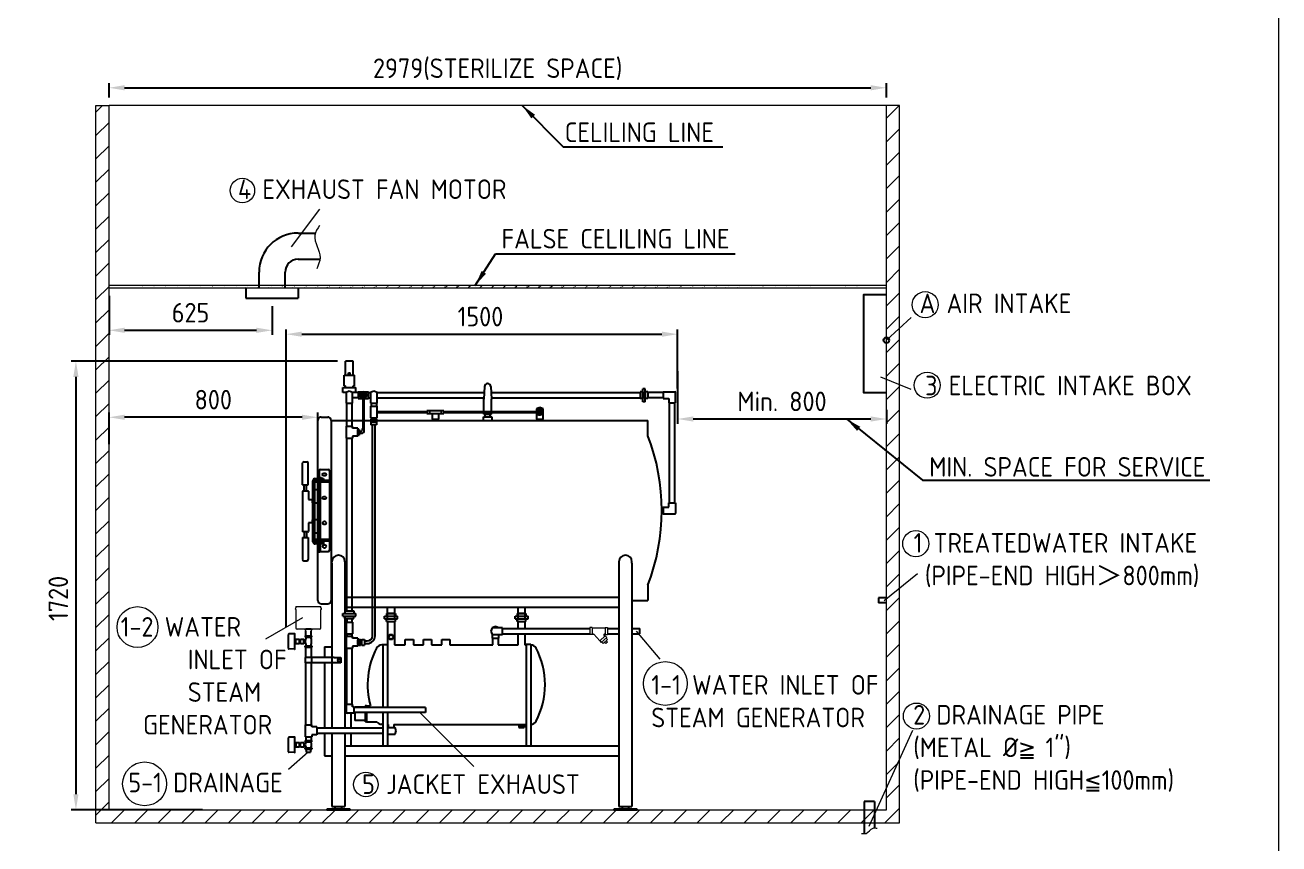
# Model space of a CAD drawing. Header units: millimetres. Extents: x -414134 to -402414, y -47635 to -39395.
# Drawn here: x -407220 to -402414, y -45565 to -42427 of the extents above; entities that cross this region are included whole.
import ezdxf

# ---------------------------------------------------------------- set-up
doc = ezdxf.new("R2010")
doc.units = ezdxf.units.MM
doc.linetypes.add('HIDDEN', pattern=[9.525, 6.35, -3.175])
doc.layers.get('0').update_dxf_attribs({"lineweight": 25})
for name, color, linetype, lineweight in [('D', 3, 'Continuous', 13), ('F', 7, 'Continuous', 15), ('H', 2, 'HIDDEN', 15), ('S', 4, 'Continuous', 15)]:
    doc.layers.add(name, color=color, linetype=linetype, lineweight=lineweight)
doc.styles.get("Standard").update_dxf_attribs({"font": 'KAIU.TTF'})
doc.styles.add('STU25', font='isocp2.shx')
doc.dimstyles.new('STU25', dxfattribs={"dimscale": 30, "dimtxt": 2.5, "dimasz": 2, "dimexe": 0.6, "dimexo": 1, "dimgap": 1, "dimtad": 1, "dimdsep": 46, "dimtxsty": 'STU25', "dimcen": 2, "dimazin": 2, "dimtfac": 1, "dimtmove": 0, "dimatfit": 3, "dimfxl": 0, "dimtolj": 1, "dimtzin": 0, "dimarcsym": 0})
doc.dimstyles.new('STU25$7', dxfattribs={"dimscale": 30, "dimtxt": 2.5, "dimasz": 2, "dimexe": 1.25, "dimexo": 0.625, "dimgap": 1, "dimtad": 0, "dimdec": 4, "dimdsep": 46, "dimtxsty": 'STU25', "dimcen": 2.5, "dimazin": 2, "dimtfac": 1, "dimtdec": 4, "dimtmove": 0, "dimatfit": 3, "dimfxl": 0, "dimtolj": 1, "dimtzin": 0, "dimarcsym": 0})

# ---------------------------------------------------------------- blocks, each defined once
blk = doc.blocks.new('*D1')
at = {"layer": 'D', "color": 0, "linetype": 'Continuous', "lineweight": -2}
for p, q in [((-406219.1, -44732.5), (-406219.1, -43593.6)), ((-406159.1, -43611.6), (-404778.8, -43611.6)), ((-404718.8, -43819.6), (-404718.8, -43593.6))]:
    blk.add_line(p, q, dxfattribs=at)
at = {"layer": 'D', "color": 0}
for points in [[(-406159.1, -43601.6), (-406159.1, -43621.6), (-406219.1, -43611.6)], [(-404778.8, -43621.6), (-404778.8, -43601.6), (-404718.8, -43611.6)]]:
    blk.add_solid(points, dxfattribs=at)
at = {"layer": 'Defpoints', "color": 0}
for p in [(-404718.8, -43611.6), (-404718.8, -43849.6), (-406219.1, -44762.5)]:
    blk.add_point(p, dxfattribs=at)
at = {"layer": 'D', "color": 0, "insert": (-405474.5, -43544.1), "char_height": 75, "attachment_point": 5, "style": 'STU25'}
blk.add_mtext('\\A1;1500', dxfattribs=at)
blk = doc.blocks.new('*D3')
at = {"layer": 'D', "color": 0, "linetype": 'Continuous', "lineweight": -2}
for p, q in [((-406022, -43715.1), (-407042.7, -43715.1)), ((-407024.7, -43775.1), (-407024.7, -45374.8)), ((-406540.1, -45434.8), (-407042.7, -45434.8))]:
    blk.add_line(p, q, dxfattribs=at)
at = {"layer": 'D', "color": 0}
for points in [[(-407014.7, -43775.1), (-407034.7, -43775.1), (-407024.7, -43715.1)], [(-407034.7, -45374.8), (-407014.7, -45374.8), (-407024.7, -45434.8)]]:
    blk.add_solid(points, dxfattribs=at)
at = {"layer": 'Defpoints', "color": 0}
for p in [(-405992, -43715.1), (-407024.7, -45434.8), (-406510.1, -45434.8)]:
    blk.add_point(p, dxfattribs=at)
at = {"layer": 'D', "color": 0, "insert": (-407092.2, -44624.2), "char_height": 75, "attachment_point": 5, "rotation": 90, "style": 'STU25'}
blk.add_mtext('\\A1;{\\Fisocp2.shx;1720}', dxfattribs=at)
blk = doc.blocks.new('*D4')
at = {"layer": 'D', "color": 0, "linetype": 'Continuous', "lineweight": -2}
for p, q in [((-406897.9, -43464.8), (-406897.9, -43614.7)), ((-406272.9, -43503.9), (-406272.9, -43614.7)), ((-406837.9, -43596.7), (-406332.9, -43596.7))]:
    blk.add_line(p, q, dxfattribs=at)
at = {"layer": 'D', "color": 0}
for points in [[(-406837.9, -43586.7), (-406837.9, -43606.7), (-406897.9, -43596.7)], [(-406332.9, -43606.7), (-406332.9, -43586.7), (-406272.9, -43596.7)]]:
    blk.add_solid(points, dxfattribs=at)
at = {"layer": 'Defpoints', "color": 0}
for p in [(-406897.9, -43434.8), (-406272.9, -43473.9), (-406272.9, -43596.7)]:
    blk.add_point(p, dxfattribs=at)
at = {"layer": 'D', "color": 0, "insert": (-406585.4, -43529.2), "char_height": 75, "attachment_point": 5, "style": 'STU25'}
blk.add_mtext('\\A1;625', dxfattribs=at)
blk = doc.blocks.new('*D9')
at = {"layer": 'D', "color": 0, "lineweight": -2}
for p, q in [((-404718.8, -43753.3), (-404718.8, -43954.6)), ((-403918.8, -43901.3), (-403918.8, -43954.6)), ((-404658.8, -43936.6), (-403978.8, -43936.6))]:
    blk.add_line(p, q, dxfattribs=at)
at = {"layer": 'D', "color": 0}
for points in [[(-404658.8, -43926.6), (-404658.8, -43946.6), (-404718.8, -43936.6)], [(-403978.8, -43946.6), (-403978.8, -43926.6), (-403918.8, -43936.6)]]:
    blk.add_solid(points, dxfattribs=at)
at = {"layer": 'Defpoints', "color": 0}
for p in [(-404718.8, -43723.3), (-403918.8, -43871.3), (-403918.8, -43936.6)]:
    blk.add_point(p, dxfattribs=at)
at = {"layer": 'D', "color": 0, "insert": (-404318.8, -43869.1), "char_height": 75, "attachment_point": 5, "style": 'STU25'}
blk.add_mtext('\\A1;{\\Fisocp2.shx;Min. 800}', dxfattribs=at)
blk = doc.blocks.new('*D11')
at = {"layer": 'D', "color": 0, "lineweight": -2}
for p, q in [((-406897.9, -44033.6), (-406897.9, -43912)), ((-406097.9, -44020.6), (-406097.9, -43912)), ((-406157.9, -43930), (-406837.9, -43930))]:
    blk.add_line(p, q, dxfattribs=at)
at = {"layer": 'D', "color": 0}
for points in [[(-406837.9, -43920), (-406837.9, -43940), (-406897.9, -43930)], [(-406157.9, -43940), (-406157.9, -43920), (-406097.9, -43930)]]:
    blk.add_solid(points, dxfattribs=at)
at = {"layer": 'Defpoints', "color": 0}
for p in [(-406897.9, -43930), (-406097.9, -44050.6), (-406897.9, -44063.6)]:
    blk.add_point(p, dxfattribs=at)
at = {"layer": 'D', "color": 0, "insert": (-406498.3, -43862.5), "char_height": 75, "attachment_point": 5, "style": 'STU25'}
blk.add_mtext('\\A1;800', dxfattribs=at)
blk = doc.blocks.new('*D18')
at = {"layer": 'D', "color": 0, "lineweight": -2}
for p, q in [((-406897.9, -42704.8), (-406897.9, -42649.3)), ((-406837.9, -42667.3), (-403978.8, -42667.3)), ((-403918.8, -42704.8), (-403918.8, -42649.3))]:
    blk.add_line(p, q, dxfattribs=at)
at = {"layer": 'D', "color": 0}
for points in [[(-406837.9, -42657.3), (-406837.9, -42677.3), (-406897.9, -42667.3)], [(-403978.8, -42677.3), (-403978.8, -42657.3), (-403918.8, -42667.3)]]:
    blk.add_solid(points, dxfattribs=at)
at = {"layer": 'Defpoints', "color": 0}
for p in [(-403918.8, -42667.3), (-406897.9, -42734.8), (-403918.8, -42734.8)]:
    blk.add_point(p, dxfattribs=at)
at = {"layer": 'D', "color": 0, "insert": (-405408.4, -42596.1), "char_height": 75, "attachment_point": 5, "style": 'STU25'}
blk.add_mtext('\\A1;{\\Fisocp2.shx;2979(STERILIZE SPACE)}', dxfattribs=at)

msp = doc.modelspace()

# ---------------------------------------------------------------- hatches: boundary and pattern name
at = {"layer": 'H', "linetype": 'HIDDEN', "ltscale": 5}
h = msp.add_hatch(dxfattribs=at)
h.set_pattern_fill('ANSI31', color=256, scale=20, style=0)
h.set_pattern_definition([(45, (-172603.603, -25378.81), (-44.90128, 44.90128), [])])
h.paths.add_polyline_path([(-406947.9, -45484.778), (-406947.9, -42734.778), (-406897.9, -42734.778), (-406897.9, -45434.778), (-403918.827, -45434.778), (-403918.827, -42734.778), (-403868.827, -42734.778), (-403868.827, -45484.778)])
at = {"layer": 'H'}
h = msp.add_hatch(dxfattribs=at)
h.set_pattern_fill('ANSI31', color=256, scale=10, style=0)
h.set_pattern_definition([(45, (-172884.42, -25918.487), (-22.4506403, 22.4506403), [])])
edge = h.paths.add_edge_path()
edge.add_line((-403918.827, -43434.778), (-406897.9, -43434.778))
edge.add_line((-403918.827, -43424.778), (-406897.9, -43424.778))

# ---------------------------------------------------------------- linework, layer by layer
at = {"linetype": 'Continuous'}
for p, q in [((-406172.9, -43224.029), (-406106.98, -43224.029)), ((-406172.9, -43324.029), (-406089.606, -43324.029)), ((-406322.9, -43434.778), (-406322.9, -43374.029)), ((-406222.9, -43434.778), (-406222.9, -43374.029)), ((-406372.9, -43434.778), (-406372.9, -43473.921)), ((-406172.9, -43434.778), (-406172.9, -43473.921)), ((-406372.9, -43473.921), (-406172.9, -43473.921)), ((-405996.9, -43809.054), (-405996.9, -43769.054)), ((-405996.9, -43769.054), (-405956.9, -43769.054)), ((-405979.9, -43769.054), (-405979.9, -43759.054)), ((-405979.9, -43759.054), (-405973.9, -43759.054)), ((-405973.9, -43769.054), (-405973.9, -43759.054)), ((-405956.9, -43809.054), (-405956.9, -43769.054)), ((-406001.9, -43825.564), (-406001.9, -43815.564)), ((-406001.9, -43815.564), (-405951.9, -43815.564)), ((-405996.9, -43809.054), (-405991.9, -43809.054)), ((-405991.9, -43815.564), (-405991.9, -43809.054)), ((-405961.9, -43809.054), (-405956.9, -43809.054)), ((-405961.9, -43815.564), (-405961.9, -43809.054)), ((-405951.9, -43825.564), (-405951.9, -43815.564)), ((-405458.755, -43812.172), (-405461.9, -43861.054)), ((-405435.045, -43812.172), (-405431.9, -43861.054)), ((-404852.622, -43870.564), (-404852.622, -43820.564)), ((-404842.622, -43820.564), (-404852.622, -43820.564)), ((-404842.622, -43870.564), (-404842.622, -43820.564)), ((-406001.9, -43835.564), (-406001.9, -43825.564)), ((-405989.4, -43835.564), (-406001.9, -43835.564)), ((-405976.9, -43830.564), (-405989.4, -43835.564)), ((-405989.4, -43835.564), (-405989.4, -43875.564)), ((-405964.4, -43835.564), (-405976.9, -43830.564)), ((-405964.4, -43875.564), (-405964.4, -43835.564)), ((-405943.482, -43835.564), (-405964.4, -43835.564)), ((-405951.9, -43835.564), (-405964.4, -43835.564)), ((-405943.482, -43855.564), (-405964.4, -43855.564)), ((-405951.9, -43835.564), (-405951.9, -43825.564)), ((-405943.482, -43833.064), (-405943.482, -43858.064)), ((-405943.482, -43833.064), (-405927.701, -43833.064)), ((-405943.482, -43858.064), (-405927.701, -43858.064)), ((-405919.264, -43833.064), (-405903.482, -43833.064)), ((-405919.264, -43858.064), (-405903.482, -43858.064)), ((-405903.482, -43858.064), (-405903.482, -43833.064)), ((-405883.107, -43830.564), (-405895.607, -43835.564)), ((-405895.607, -43835.564), (-405895.607, -43875.564)), ((-405870.607, -43835.564), (-405883.107, -43830.564)), ((-405870.607, -43875.564), (-405870.607, -43835.564)), ((-405461.9, -43908.064), (-405461.9, -43861.054)), ((-405431.9, -43908.064), (-405431.9, -43861.054)), ((-404862.622, -43833.064), (-404862.622, -43858.064)), ((-404852.622, -43833.064), (-404862.622, -43833.064)), ((-404852.622, -43858.064), (-404862.622, -43858.064)), ((-404852.622, -43833.064), (-404852.622, -43858.064)), ((-404842.622, -43870.564), (-404852.622, -43870.564)), ((-404842.622, -43833.064), (-404842.622, -43858.064)), ((-404832.622, -43833.064), (-404842.622, -43833.064)), ((-404832.622, -43858.064), (-404842.622, -43858.064)), ((-404832.622, -43833.064), (-404832.622, -43858.064)), ((-404774.523, -43835.564), (-404832.622, -43835.564)), ((-404774.523, -43855.564), (-404832.622, -43855.564)), ((-404774.523, -43833.064), (-404774.523, -43858.064)), ((-404774.523, -43833.064), (-404728.827, -43833.064)), ((-404774.523, -43858.064), (-404751.827, -43858.064)), ((-404751.827, -43858.064), (-404751.827, -43875.178)), ((-404726.827, -43875.178), (-404726.827, -43835.064)), ((-405989.4, -43875.564), (-405964.4, -43875.564)), ((-405895.607, -43875.564), (-405870.607, -43875.564)), ((-405895.607, -43887.564), (-405895.607, -43932.564)), ((-405895.607, -43887.564), (-405870.607, -43887.564)), ((-405893.107, -43875.564), (-405893.107, -43887.564)), ((-405873.107, -43875.564), (-405873.107, -43887.564)), ((-405870.607, -43932.564), (-405870.607, -43887.564)), ((-405659.4, -43915.064), (-405659.4, -43937.441)), ((-405634.4, -43937.441), (-405634.4, -43915.064)), ((-405461.9, -43918.054), (-405461.9, -43912.064)), ((-405461.9, -43918.054), (-405431.9, -43918.054)), ((-405456.9, -43928.054), (-405456.9, -43918.054)), ((-405436.9, -43928.054), (-405436.9, -43918.054)), ((-405431.9, -43918.054), (-405431.9, -43912.064)), ((-405246.9, -43892.441), (-405259.4, -43897.441)), ((-405259.4, -43897.441), (-405259.4, -43908.064)), ((-405259.4, -43912.064), (-405259.4, -43937.441)), ((-405234.4, -43897.441), (-405246.9, -43892.441)), ((-405234.4, -43937.441), (-405234.4, -43897.441)), ((-404751.827, -43875.178), (-404726.827, -43875.178)), ((-404749.327, -44257.44), (-404749.327, -43875.178)), ((-404729.327, -44257.44), (-404729.327, -43875.178)), ((-404729.327, -43875.178), (-404726.827, -43875.178)), ((-406084.9, -43929.054), (-406059.9, -43929.054)), ((-405989.4, -43964.67), (-405964.4, -43964.67)), ((-405989.4, -43964.67), (-405989.4, -44009.67)), ((-405964.4, -43972.17), (-405964.4, -43964.67)), ((-405895.607, -43932.564), (-405870.607, -43932.564)), ((-405894.171, -43937.564), (-405894.171, -43942.564)), ((-405894.171, -43937.564), (-405872.199, -43937.564)), ((-405872.199, -43942.564), (-405894.171, -43942.564)), ((-405894.171, -43947.564), (-405894.171, -43958.442)), ((-405894.171, -43947.564), (-405872.199, -43947.564)), ((-405872.199, -43958.442), (-405894.171, -43958.442)), ((-405891.492, -43932.564), (-405891.492, -43937.564)), ((-405891.492, -43937.564), (-405874.273, -43937.564)), ((-405891.492, -43942.564), (-405891.492, -43947.564)), ((-405891.492, -43947.564), (-405874.273, -43947.564)), ((-405874.273, -43932.564), (-405874.273, -43937.564)), ((-405874.273, -43942.564), (-405874.273, -43947.564)), ((-405872.199, -43937.564), (-405872.199, -43942.564)), ((-405872.199, -43947.564), (-405872.199, -43958.442)), ((-405659.4, -43937.441), (-405634.4, -43937.441)), ((-405259.4, -43937.441), (-405234.4, -43937.441)), ((-405989.4, -44009.67), (-405964.4, -44009.67)), ((-405944.4, -43972.17), (-405964.4, -43972.17)), ((-405964.4, -44002.17), (-405964.4, -44009.67)), ((-405944.4, -44002.17), (-405964.4, -44002.17)), ((-405944.4, -43972.17), (-405944.4, -44002.17)), ((-405944.4, -43998.458), (-405944.4, -43976.486)), ((-405944.4, -43976.486), (-405939.4, -43976.486)), ((-405944.4, -43995.779), (-405944.4, -43978.56)), ((-405944.4, -43998.458), (-405939.4, -43998.458)), ((-405939.4, -43976.486), (-405939.4, -43998.458)), ((-406155.863, -44188.87), (-406155.863, -44105.143)), ((-406150.863, -44100.143), (-406139.863, -44100.143)), ((-406134.863, -44188.87), (-406134.863, -44105.143)), ((-406155.863, -44188.87), (-406134.863, -44188.87)), ((-406150.113, -44211.304), (-406150.113, -44188.87)), ((-406140.613, -44211.304), (-406140.613, -44188.87)), ((-406116.4, -44172.554), (-406116.384, -44172.554)), ((-406116.4, -44407.054), (-406116.4, -44173.054)), ((-406110.4, -44173.054), (-406110.4, -44407.054)), ((-406110.4, -44173.554), (-406110.4, -44173.554)), ((-406108.4, -44165.054), (-406076.4, -44165.054)), ((-406076.4, -44171.054), (-406108.4, -44171.054)), ((-406097.367, -44161.018), (-406097.909, -44161.561)), ((-406097.909, -44164.512), (-406097.909, -44161.561)), ((-406097.909, -44164.512), (-406097.367, -44165.054)), ((-406097.367, -44161.018), (-406083.433, -44161.018)), ((-406097.367, -44165.054), (-406083.433, -44165.054)), ((-406093.826, -44397.054), (-406093.826, -44177.054)), ((-406086.973, -44397.054), (-406086.973, -44177.054)), ((-406083.433, -44161.018), (-406082.891, -44161.561)), ((-406082.891, -44164.512), (-406083.433, -44165.054)), ((-406082.891, -44164.512), (-406082.891, -44161.561)), ((-406076.4, -44165.054), (-406076.4, -44171.054)), ((-406155.363, -44211.304), (-406156.863, -44212.804)), ((-406156.863, -44212.804), (-406156.863, -44367.304)), ((-406155.363, -44211.304), (-406135.363, -44211.304)), ((-406135.363, -44211.304), (-406133.863, -44212.804)), ((-406133.863, -44212.804), (-406133.863, -44245.054)), ((-406133.863, -44245.054), (-406120.363, -44245.054)), ((-406118.863, -44246.554), (-406120.363, -44245.054)), ((-406118.863, -44246.554), (-406118.863, -44257.554)), ((-406097.9, -44207.554), (-406110.4, -44207.554)), ((-406118.863, -44257.554), (-406116.4, -44257.554)), ((-406110.4, -44257.554), (-406097.9, -44257.554)), ((-404774.523, -44274.554), (-404774.523, -44299.554)), ((-404774.523, -44274.554), (-404751.827, -44274.554)), ((-404774.523, -44299.554), (-404728.827, -44299.554)), ((-404751.827, -44257.44), (-404726.827, -44257.44)), ((-404751.827, -44274.554), (-404751.827, -44257.44)), ((-404729.327, -44257.44), (-404726.827, -44257.44)), ((-404726.827, -44257.44), (-404726.827, -44297.554)), ((-406120.363, -44335.054), (-406133.863, -44335.054)), ((-406133.863, -44335.054), (-406133.863, -44367.304)), ((-406120.363, -44335.054), (-406118.863, -44333.554)), ((-406116.4, -44322.554), (-406118.863, -44322.554)), ((-406118.863, -44322.554), (-406118.863, -44333.554)), ((-406097.9, -44322.554), (-406110.4, -44322.554)), ((-406155.363, -44368.804), (-406156.863, -44367.304)), ((-406155.863, -44391.239), (-406134.863, -44391.239)), ((-406155.863, -44391.239), (-406155.863, -44474.966)), ((-406135.363, -44368.804), (-406155.363, -44368.804)), ((-406150.113, -44368.804), (-406150.113, -44391.239)), ((-406140.613, -44368.804), (-406140.613, -44391.239)), ((-406135.363, -44368.804), (-406133.863, -44367.304)), ((-406134.863, -44391.239), (-406134.863, -44474.966)), ((-406110.4, -44372.554), (-406097.9, -44372.554)), ((-406116.384, -44407.554), (-406116.4, -44407.554)), ((-406097.9, -44407.554), (-406110.4, -44407.554)), ((-406110.4, -44407.554), (-406110.4, -44407.554)), ((-406076.4, -44409.054), (-406108.4, -44409.054)), ((-406076.4, -44415.054), (-406108.4, -44415.054)), ((-406093.826, -44409.054), (-406093.826, -44403.054)), ((-406093.826, -44441.992), (-406093.826, -44415.054)), ((-406093.284, -44446.018), (-406093.826, -44441.992)), ((-406093.284, -44446.018), (-406090.4, -44446.018)), ((-406087.516, -44446.018), (-406090.4, -44446.018)), ((-406087.516, -44446.018), (-406086.973, -44441.992)), ((-406086.973, -44409.054), (-406086.973, -44403.054)), ((-406086.973, -44441.992), (-406086.973, -44415.054)), ((-406076.4, -44409.054), (-406076.4, -44415.054)), ((-406150.863, -44479.966), (-406139.863, -44479.966)), ((-406084.9, -44645.054), (-406059.9, -44645.054)), ((-406001.9, -44691.778), (-406001.9, -44681.778)), ((-405993.9, -44671.778), (-405993.9, -44681.778)), ((-405959.9, -44671.778), (-405959.9, -44681.778)), ((-405951.9, -44691.778), (-405951.9, -44681.778)), ((-405833.9, -44682.054), (-405833.9, -44692.054)), ((-405799.9, -44682.054), (-405799.9, -44692.054)), ((-405333.9, -44682.054), (-405333.9, -44692.054)), ((-405299.9, -44682.054), (-405299.9, -44692.054)), ((-406001.9, -44688.416), (-406003.044, -44688.416)), ((-405993.9, -44701.778), (-405993.9, -44691.778)), ((-405989.4, -44701.778), (-405964.4, -44701.778)), ((-405989.4, -44715.122), (-405989.4, -44760.122)), ((-405989.4, -44715.122), (-405964.4, -44715.122)), ((-405986.9, -44701.778), (-405986.9, -44715.122)), ((-405966.9, -44701.778), (-405966.9, -44715.122)), ((-405964.4, -44715.122), (-405964.4, -44760.122)), ((-405959.9, -44701.778), (-405959.9, -44691.778)), ((-405841.9, -44702.054), (-405841.9, -44692.054)), ((-405833.9, -44712.054), (-405833.9, -44702.054)), ((-405799.9, -44712.054), (-405799.9, -44702.054)), ((-405791.9, -44702.054), (-405791.9, -44692.054)), ((-405416.9, -44732.054), (-405429.4, -44737.054)), ((-405404.4, -44737.054), (-405416.9, -44732.054)), ((-405341.9, -44702.054), (-405341.9, -44692.054)), ((-405333.9, -44712.054), (-405333.9, -44702.054)), ((-405299.9, -44712.054), (-405299.9, -44702.054)), ((-405291.9, -44702.054), (-405291.9, -44692.054)), ((-406182.892, -44781.503), (-406182.892, -44796.503)), ((-406168.473, -44781.503), (-406182.892, -44781.503)), ((-406168.473, -44796.503), (-406168.473, -44781.503)), ((-406168.473, -44783.503), (-406164.126, -44783.503)), ((-406164.126, -44796.503), (-406164.126, -44781.503)), ((-406150.893, -44781.503), (-406164.126, -44781.503)), ((-406150.893, -44796.503), (-406150.893, -44781.503)), ((-406150.893, -44783.503), (-406146.087, -44783.503)), ((-406146.18, -44767.334), (-406146.18, -44772.334)), ((-406146.18, -44767.334), (-406121.18, -44767.334)), ((-406146.18, -44772.334), (-406121.18, -44772.334)), ((-406146.087, -44794.503), (-406146.087, -44783.503)), ((-406143.83, -44765.93), (-406143.83, -44748.258)), ((-406143.83, -44767.334), (-406123.53, -44767.334)), ((-406123.53, -44765.93), (-406123.53, -44748.258)), ((-406121.18, -44772.334), (-406121.18, -44767.334)), ((-405989.4, -44760.122), (-405964.4, -44760.122)), ((-405989.4, -44769.278), (-405989.4, -44814.278)), ((-405989.4, -44769.278), (-405964.4, -44769.278)), ((-405986.9, -44760.122), (-405986.9, -44769.278)), ((-405966.9, -44760.122), (-405966.9, -44769.278)), ((-405964.4, -44776.778), (-405964.4, -44769.278)), ((-405944.4, -44776.778), (-405964.4, -44776.778)), ((-405944.4, -44776.778), (-405944.4, -44806.778)), ((-405944.4, -44800.387), (-405944.4, -44783.168)), ((-405944.4, -44783.168), (-405939.4, -44783.168)), ((-405939.4, -44781.094), (-405934.4, -44781.094)), ((-405939.4, -44803.066), (-405939.4, -44781.094)), ((-405939.4, -44800.387), (-405939.4, -44783.168)), ((-405934.4, -44781.094), (-405934.4, -44803.066)), ((-405934.4, -44783.168), (-405929.4, -44783.168)), ((-405929.4, -44803.066), (-405929.4, -44781.094)), ((-405929.4, -44781.094), (-405918.522, -44781.094)), ((-405929.4, -44800.387), (-405929.4, -44783.168)), ((-405918.522, -44781.094), (-405918.522, -44803.066)), ((-405429.4, -44737.054), (-405434.4, -44749.554)), ((-405434.4, -44749.554), (-405429.4, -44762.054)), ((-405389.4, -44737.054), (-405429.4, -44737.054)), ((-405429.4, -44762.054), (-405429.4, -44777.054)), ((-405429.4, -44762.054), (-405389.4, -44762.054)), ((-405429.4, -44777.054), (-405404.4, -44777.054)), ((-405404.4, -44777.054), (-405404.4, -44762.054)), ((-405389.4, -44762.054), (-405389.4, -44737.054)), ((-406186.15, -44787.503), (-406182.892, -44787.503)), ((-406186.15, -44790.503), (-406182.892, -44790.503)), ((-406182.892, -44796.503), (-406168.473, -44796.503)), ((-406168.473, -44794.503), (-406164.126, -44794.503)), ((-406164.126, -44796.503), (-406150.893, -44796.503)), ((-406150.893, -44794.503), (-406146.087, -44794.503)), ((-406146.18, -44810.671), (-406146.18, -44805.671)), ((-406146.18, -44805.671), (-406121.18, -44805.671)), ((-406146.18, -44810.671), (-406121.18, -44810.671)), ((-406121.18, -44805.671), (-406121.18, -44810.671)), ((-405989.4, -44814.278), (-405964.4, -44814.278)), ((-405944.4, -44806.778), (-405964.4, -44806.778)), ((-405964.4, -44806.778), (-405964.4, -44814.278)), ((-405944.4, -44784.778), (-405944.4, -44798.778)), ((-405944.4, -44800.387), (-405939.4, -44800.387)), ((-405939.4, -44803.066), (-405934.4, -44803.066)), ((-405934.4, -44800.387), (-405929.4, -44800.387)), ((-405929.4, -44803.066), (-405918.522, -44803.066)), ((-405918.522, -44787.08), (-405908.107, -44787.08)), ((-405918.522, -44797.08), (-405908.107, -44797.08)), ((-405848.206, -44802.554), (-405852.9, -44802.554)), ((-406143.68, -44850.903), (-406145.68, -44850.903)), ((-406145.68, -44850.903), (-406145.68, -44870.903)), ((-406009.993, -44870.903), (-406145.68, -44870.903)), ((-406034.953, -44850.903), (-406143.68, -44850.903)), ((-406122.212, -44850.903), (-406122.212, -44870.903)), ((-406034.953, -44850.903), (-406009.993, -44850.903)), ((-406009.993, -44850.903), (-406009.993, -44870.903)), ((-405989.4, -45029.278), (-405964.4, -45029.278)), ((-405989.4, -45029.278), (-405989.4, -45059.278)), ((-405964.4, -45039.278), (-405964.4, -45029.278)), ((-405959.4, -45039.278), (-405959.4, -45064.278)), ((-405685.019, -45041.778), (-405959.4, -45041.778)), ((-405685.019, -45061.778), (-405959.4, -45061.778)), ((-406146.18, -45109.278), (-406121.18, -45109.278)), ((-406146.18, -45109.278), (-406146.18, -45154.278)), ((-406121.18, -45116.778), (-406121.18, -45109.278)), ((-406101.18, -45116.778), (-406121.18, -45116.778)), ((-406101.18, -45116.778), (-406101.18, -45146.778)), ((-405848.206, -45106.554), (-405852.9, -45106.554)), ((-405796.799, -45131.778), (-405801.799, -45119.278)), ((-406146.18, -45154.278), (-406121.18, -45154.278)), ((-406146.18, -45168.278), (-406121.18, -45168.278)), ((-406146.18, -45168.278), (-406146.18, -45173.278)), ((-406143.68, -45154.278), (-406143.68, -45168.278)), ((-406123.68, -45154.278), (-406123.68, -45168.278)), ((-406101.18, -45146.778), (-406121.18, -45146.778)), ((-406121.18, -45146.778), (-406121.18, -45154.278)), ((-406121.18, -45173.278), (-406121.18, -45168.278)), ((-405848.206, -45121.778), (-406101.18, -45121.778)), ((-405848.206, -45141.778), (-406101.18, -45141.778)), ((-405831.206, -45144.278), (-405801.799, -45144.278)), ((-405801.799, -45144.278), (-405796.799, -45131.778)), ((-406186.15, -45183.491), (-406182.157, -45183.491)), ((-406186.15, -45186.491), (-406182.157, -45186.491)), ((-406182.157, -45177.491), (-406182.157, -45192.491)), ((-406167.739, -45177.491), (-406182.157, -45177.491)), ((-406182.157, -45192.491), (-406167.739, -45192.491)), ((-406167.739, -45192.491), (-406167.739, -45177.491)), ((-406167.739, -45179.491), (-406163.391, -45179.491)), ((-406167.739, -45190.491), (-406163.391, -45190.491)), ((-406163.391, -45192.491), (-406163.391, -45177.491)), ((-406150.159, -45177.491), (-406163.391, -45177.491)), ((-406163.391, -45192.491), (-406150.159, -45192.491)), ((-406150.159, -45192.491), (-406150.159, -45177.491)), ((-406150.159, -45179.491), (-406145.353, -45179.491)), ((-406150.159, -45190.491), (-406145.353, -45190.491)), ((-406146.18, -45173.278), (-406121.18, -45173.278)), ((-406146.18, -45201.705), (-406146.18, -45196.705)), ((-406146.18, -45196.705), (-406121.18, -45196.705)), ((-406146.18, -45201.705), (-406121.18, -45201.705)), ((-406141.68, -45201.705), (-406141.68, -45212.845)), ((-406141.68, -45212.845), (-406125.68, -45212.845)), ((-406125.68, -45201.705), (-406125.68, -45212.845)), ((-406121.18, -45196.705), (-406121.18, -45201.705)), ((-403963.827, -45402.403), (-404003.827, -45402.403)), ((-404003.827, -45402.403), (-404003.827, -45525.66)), ((-403963.827, -45402.403), (-403963.827, -45503.826)), ((-405974.135, -45431.778), (-406063.135, -45431.778)), ((-406063.135, -45431.778), (-406063.135, -45434.778)), ((-406063.135, -45434.778), (-405974.135, -45434.778)), ((-406031.914, -45421.778), (-406031.914, -45431.778)), ((-406005.356, -45431.778), (-406005.356, -45421.778)), ((-405974.135, -45434.778), (-405974.135, -45431.778)), ((-404874.135, -45431.778), (-404963.135, -45431.778)), ((-404963.135, -45431.778), (-404963.135, -45434.778)), ((-404963.135, -45434.778), (-404874.135, -45434.778)), ((-404931.914, -45421.778), (-404931.914, -45431.778)), ((-404905.356, -45431.778), (-404905.356, -45421.778)), ((-404874.135, -45434.778), (-404874.135, -45431.778))]:
    msp.add_line(p, q, dxfattribs=at)
for p, q in [((-405991.976, -43769.054), (-405991.976, -43715.054)), ((-405961.771, -43715.054), (-405991.976, -43715.054)), ((-405961.771, -43769.054), (-405961.771, -43715.054)), ((-405925.482, -43845.564), (-405925.482, -43972.472)), ((-405921.482, -43845.564), (-405921.482, -43972.472)), ((-405903.482, -43835.564), (-405895.607, -43835.564)), ((-405903.482, -43855.564), (-405895.607, -43855.564)), ((-405870.607, -43835.564), (-405460.26, -43835.564)), ((-405870.607, -43855.564), (-405461.547, -43855.564)), ((-405433.54, -43835.564), (-404862.622, -43835.564)), ((-405432.253, -43855.564), (-404862.622, -43855.564)), ((-405986.9, -43964.67), (-405986.9, -43875.564)), ((-405986.9, -43875.564), (-405966.9, -43875.564)), ((-405966.9, -43875.564), (-405966.9, -43964.67)), ((-405870.607, -43908.064), (-405679.4, -43908.064)), ((-405870.607, -43912.064), (-405679.4, -43912.064)), ((-405614.4, -43905.064), (-405679.4, -43905.064)), ((-405679.4, -43905.064), (-405679.4, -43915.064)), ((-405679.4, -43915.064), (-405614.4, -43915.064)), ((-405669.4, -43905.064), (-405669.4, -43915.064)), ((-405624.4, -43905.064), (-405624.4, -43915.064)), ((-405614.4, -43905.064), (-405614.4, -43915.064)), ((-405614.4, -43908.064), (-405246.9, -43908.064)), ((-405614.4, -43912.064), (-405246.9, -43912.064)), ((-406097.9, -44165.054), (-406097.9, -43942.054)), ((-406046.9, -43942.054), (-406046.9, -44632.054)), ((-406046.9, -43942.054), (-405894.171, -43942.054)), ((-405888.107, -44767.08), (-405888.107, -43958.442)), ((-405878.107, -44767.08), (-405878.107, -43958.442)), ((-405872.199, -43942.054), (-404832.67, -43942.054)), ((-405656.9, -43942.054), (-405656.9, -43937.441)), ((-405636.9, -43942.054), (-405636.9, -43937.441)), ((-405462.4, -43928.054), (-405431.4, -43928.054)), ((-405462.4, -43942.054), (-405462.4, -43928.054)), ((-405431.4, -43928.054), (-405431.4, -43942.054)), ((-405256.9, -43942.054), (-405256.9, -43937.441)), ((-405236.9, -43937.441), (-405236.9, -43942.054)), ((-405236.9, -43942.054), (-405236.9, -43937.441)), ((-404832.67, -44000.765), (-404832.67, -43942.054)), ((-405986.9, -44671.778), (-405986.9, -44009.67)), ((-405966.9, -44009.67), (-405966.9, -44671.778)), ((-405939.4, -43983.472), (-405930.482, -43983.472)), ((-405939.4, -43991.472), (-405930.482, -43991.472)), ((-405919.482, -43972.472), (-405927.482, -43972.472)), ((-405927.482, -43972.472), (-405927.482, -43980.472)), ((-405919.482, -43980.472), (-405919.482, -43972.472)), ((-406092.4, -44134.746), (-406092.4, -44161.018)), ((-406087.4, -44129.746), (-406057.4, -44129.746)), ((-406052.4, -44134.746), (-406052.4, -44439.363)), ((-406106.4, -44171.054), (-406052.4, -44171.054)), ((-406106.4, -44171.054), (-406106.4, -44177.054)), ((-406106.4, -44177.054), (-406052.4, -44177.054)), ((-406097.9, -44397.054), (-406097.9, -44177.054)), ((-406083.9, -44165.054), (-406096.9, -44165.054)), ((-404774.523, -44277.054), (-404779.599, -44277.054)), ((-404779.599, -44297.054), (-404774.523, -44297.054)), ((-404774.523, -44297.054), (-404774.523, -44277.054)), ((-404774.523, -44297.054), (-404774.523, -44277.054)), ((-406106.4, -44397.054), (-406052.4, -44397.054)), ((-406106.4, -44403.054), (-406106.4, -44397.054)), ((-406106.4, -44403.054), (-406052.4, -44403.054)), ((-406097.9, -44409.054), (-406097.9, -44403.054)), ((-406097.9, -44632.054), (-406097.9, -44415.054)), ((-406087.4, -44444.363), (-406057.4, -44444.363)), ((-406043.635, -44488.778), (-406043.635, -44483.778)), ((-406043.635, -44488.778), (-406043.635, -45121.778)), ((-405993.635, -44483.778), (-405993.635, -44681.778)), ((-404943.635, -44483.778), (-404943.635, -45421.778)), ((-404893.635, -44488.778), (-404893.635, -44483.778)), ((-404893.635, -44488.778), (-404893.635, -45421.778)), ((-404832.67, -44573.344), (-404832.67, -44632.054)), ((-406046.9, -44632.054), (-406043.635, -44632.054)), ((-405993.635, -44618.778), (-404943.635, -44618.778)), ((-404893.635, -44632.054), (-404832.67, -44632.054)), ((-403949.393, -44621.668), (-403949.393, -44641.668)), ((-403918.827, -44621.668), (-403949.393, -44621.668)), ((-406001.9, -44681.778), (-405951.9, -44681.778)), ((-405993.9, -44671.778), (-405959.9, -44671.778)), ((-405993.635, -44657.278), (-404943.635, -44657.278)), ((-405993.635, -44657.278), (-404943.635, -44657.278)), ((-405833.9, -44682.054), (-405799.9, -44682.054)), ((-405830.188, -44702.054), (-405830.188, -44657.278)), ((-405804.188, -44682.054), (-405830.188, -44682.054)), ((-405803.9, -44682.054), (-405829.9, -44682.054)), ((-405803.9, -44682.054), (-405829.9, -44682.054)), ((-405803.9, -44682.054), (-405829.9, -44682.054)), ((-405803.9, -44682.054), (-405829.9, -44682.054)), ((-405803.9, -44657.278), (-405803.9, -44702.054)), ((-405333.9, -44682.054), (-405299.9, -44682.054)), ((-405330.188, -44702.054), (-405330.188, -44657.278)), ((-405304.188, -44682.054), (-405330.188, -44682.054)), ((-405303.9, -44682.054), (-405329.9, -44682.054)), ((-405303.9, -44682.054), (-405329.9, -44682.054)), ((-405303.9, -44682.054), (-405329.9, -44682.054)), ((-405303.9, -44657.278), (-405303.9, -44702.054)), ((-403918.827, -44641.668), (-403949.393, -44641.668)), ((-406001.9, -44691.778), (-405951.9, -44691.778)), ((-405993.9, -44701.778), (-405959.9, -44701.778)), ((-405993.635, -44691.778), (-405993.635, -45121.778)), ((-405841.9, -44692.054), (-405791.9, -44692.054)), ((-405841.9, -44702.054), (-405791.9, -44702.054)), ((-405833.9, -44712.054), (-405799.9, -44712.054)), ((-405829.9, -44712.054), (-405803.9, -44712.054)), ((-405827.9, -44712.054), (-405829.9, -44712.054)), ((-405829.9, -44712.054), (-405803.9, -44712.054)), ((-405829.9, -44712.054), (-405803.9, -44712.054)), ((-405829.9, -44802.054), (-405829.9, -44712.054)), ((-405805.9, -44712.054), (-405803.9, -44712.054)), ((-405803.9, -44712.054), (-405803.9, -44802.054)), ((-405341.9, -44692.054), (-405291.9, -44692.054)), ((-405341.9, -44702.054), (-405291.9, -44702.054)), ((-405333.9, -44712.054), (-405299.9, -44712.054)), ((-405329.9, -44712.054), (-405303.9, -44712.054)), ((-405327.9, -44712.054), (-405329.9, -44712.054)), ((-405329.9, -44712.054), (-405303.9, -44712.054)), ((-405329.9, -44739.554), (-405329.9, -44712.054)), ((-405305.9, -44712.054), (-405303.9, -44712.054)), ((-405303.9, -44712.054), (-405303.9, -44739.554)), ((-406133.68, -44741.778), (-406143.83, -44741.778)), ((-406143.83, -44765.93), (-406143.83, -44767.334)), ((-406123.53, -44741.778), (-406133.68, -44741.778)), ((-406123.53, -44767.334), (-406123.53, -44765.93)), ((-405762.4, -44781.054), (-405731.4, -44781.054)), ((-405762.4, -44802.054), (-405762.4, -44781.054)), ((-405731.4, -44781.054), (-405731.4, -44802.054)), ((-405692.4, -44781.054), (-405661.4, -44781.054)), ((-405692.4, -44802.054), (-405692.4, -44781.054)), ((-405661.4, -44781.054), (-405661.4, -44802.054)), ((-405622.4, -44781.054), (-405591.4, -44781.054)), ((-405622.4, -44802.054), (-405622.4, -44781.054)), ((-405591.4, -44781.054), (-405591.4, -44802.054)), ((-405426.9, -44777.054), (-405406.9, -44777.054)), ((-405426.9, -44802.054), (-405426.9, -44777.054)), ((-405426.9, -44777.054), (-405406.9, -44777.054)), ((-405426.9, -44777.054), (-405406.9, -44777.054)), ((-405426.9, -44777.054), (-405406.9, -44777.054)), ((-405406.9, -44777.054), (-405406.9, -44802.054)), ((-405389.4, -44739.554), (-405055.124, -44739.554)), ((-405389.4, -44759.554), (-405389.4, -44739.554)), ((-405389.4, -44759.554), (-405389.4, -44739.554)), ((-405389.4, -44759.554), (-405055.124, -44759.554)), ((-405329.9, -44802.054), (-405329.9, -44759.554)), ((-405303.9, -44759.554), (-405303.9, -44802.054)), ((-404987.924, -44739.554), (-404943.635, -44739.554)), ((-404987.924, -44759.554), (-404943.635, -44759.554)), ((-404893.635, -44739.554), (-404863.069, -44739.554)), ((-404893.635, -44759.554), (-404863.069, -44759.554)), ((-404863.069, -44759.554), (-404863.069, -44739.554)), ((-406143.68, -44850.903), (-406143.68, -44810.671)), ((-406123.68, -44810.671), (-406123.68, -44850.903)), ((-406072.265, -44809.278), (-406072.265, -44850.903)), ((-406072.265, -44809.278), (-406043.635, -44809.278)), ((-405986.9, -45029.278), (-405986.9, -44814.278)), ((-405966.9, -44814.278), (-405966.9, -45029.278)), ((-405848.206, -44800.554), (-405848.206, -45041.778)), ((-405848.206, -44800.554), (-405831.206, -44800.554)), ((-405831.206, -44800.554), (-405831.206, -45041.778)), ((-405831.206, -44802.054), (-405829.9, -44802.054)), ((-405803.9, -44802.054), (-405762.4, -44802.054)), ((-405731.4, -44802.054), (-405692.4, -44802.054)), ((-405661.4, -44802.054), (-405622.4, -44802.054)), ((-405591.4, -44802.054), (-405426.9, -44802.054)), ((-405406.9, -44802.054), (-405329.9, -44802.054)), ((-405303.9, -44802.054), (-405298.939, -44802.054)), ((-405298.939, -44800.054), (-405298.939, -45188.778)), ((-405298.939, -44800.054), (-405281.939, -44800.054)), ((-405281.939, -44800.054), (-405281.939, -45188.778)), ((-405281.939, -44802.554), (-405280.9, -44802.554)), ((-406143.68, -45109.278), (-406143.68, -44870.903)), ((-406123.68, -44870.903), (-406123.68, -45109.278)), ((-406072.265, -44870.903), (-406072.265, -45121.778)), ((-405959.4, -45064.278), (-405984.4, -45064.278)), ((-405969.382, -45121.778), (-405969.382, -45064.278)), ((-405959.4, -45039.278), (-405964.4, -45039.278)), ((-405915.835, -45040.554), (-405955.835, -45040.554)), ((-405955.835, -45040.554), (-405955.835, -45041.778)), ((-405955.835, -45061.778), (-405955.835, -45091.554)), ((-405915.835, -45035.554), (-405915.835, -45040.554)), ((-405915.835, -45035.554), (-405915.835, -45041.778)), ((-405910.835, -45035.554), (-405915.835, -45035.554)), ((-405915.835, -45061.778), (-405915.835, -45096.554)), ((-405910.835, -45035.554), (-405910.835, -45041.778)), ((-405910.835, -45035.554), (-405895.835, -45035.554)), ((-405910.835, -45061.778), (-405910.835, -45096.554)), ((-405848.206, -45061.778), (-405848.206, -45188.778)), ((-405831.206, -45061.778), (-405831.206, -45188.778)), ((-405685.019, -45041.778), (-405685.019, -45061.778)), ((-405915.835, -45091.554), (-405955.835, -45091.554)), ((-405910.835, -45096.554), (-405915.835, -45096.554)), ((-405910.835, -45096.554), (-405871.331, -45096.554)), ((-405831.206, -45107.054), (-405826.9, -45107.054)), ((-405831.206, -45119.278), (-405801.799, -45119.278)), ((-405826.9, -45119.278), (-405826.9, -45107.054)), ((-405806.9, -45107.054), (-405298.939, -45107.054)), ((-405806.9, -45107.054), (-405806.9, -45119.278)), ((-405326.9, -45107.054), (-405326.9, -45119.054)), ((-405326.9, -45119.054), (-405306.9, -45119.054)), ((-405306.9, -45107.054), (-405306.9, -45119.054)), ((-406072.265, -45141.778), (-406072.265, -45227.278)), ((-406043.635, -45141.778), (-406043.635, -45421.778)), ((-405993.635, -45141.778), (-405993.635, -45421.778)), ((-405969.382, -45188.778), (-405969.382, -45141.778)), ((-405993.635, -45188.778), (-404943.635, -45188.778)), ((-406072.265, -45227.278), (-406043.635, -45227.278)), ((-405993.635, -45227.278), (-404943.635, -45227.278)), ((-405993.635, -45227.278), (-405969.382, -45227.278)), ((-406043.635, -45421.778), (-405993.635, -45421.778)), ((-404943.635, -45421.778), (-404893.635, -45421.778))]:
    msp.add_line(p, q)
at = {"color": 7, "linetype": 'Continuous', "lineweight": 15}
for p, q in [((-406181.68, -44654.778), (-406085.68, -44654.778)), ((-406181.68, -44654.778), (-406181.68, -44660.994)), ((-406181.68, -44666.562), (-406181.68, -44736.778)), ((-406085.68, -44660.994), (-406085.68, -44654.778)), ((-406085.68, -44736.778), (-406085.68, -44666.562)), ((-406090.68, -44741.778), (-406176.68, -44741.778)), ((-405046.724, -44736.218), (-405055.124, -44736.218)), ((-405055.124, -44736.218), (-405055.124, -44762.891)), ((-405046.724, -44762.891), (-405055.124, -44762.891)), ((-405046.724, -44736.218), (-405046.724, -44762.891)), ((-404996.324, -44738.214), (-405046.724, -44738.214)), ((-405046.724, -44760.894), (-405041.579, -44760.894)), ((-405039.753, -44761.685), (-405016.734, -44786.189)), ((-405039.741, -44761.671), (-405039.744, -44761.677)), ((-404996.989, -44767.641), (-405017.499, -44786.908)), ((-404990.663, -44774.376), (-405011.173, -44793.642)), ((-405003.469, -44796.779), (-404988.014, -44782.26)), ((-404997.754, -44768.36), (-405000.79, -44765.129)), ((-404998.96, -44760.894), (-404996.324, -44760.894)), ((-404990.663, -44774.376), (-404996.989, -44767.641)), ((-404996.324, -44736.218), (-404987.924, -44736.218)), ((-404996.324, -44736.218), (-404996.324, -44762.891)), ((-404996.324, -44762.891), (-404987.924, -44762.891)), ((-404988.014, -44782.26), (-404993.19, -44776.75)), ((-404987.924, -44736.218), (-404987.924, -44762.891)), ((-405017.499, -44786.908), (-405011.173, -44793.642)), ((-405008.645, -44791.268), (-405003.469, -44796.779)), ((-404994.508, -44797.58), (-404999.109, -44792.682)), ((-404987.773, -44791.254), (-404994.508, -44797.58)), ((-404987.773, -44791.254), (-404992.374, -44786.356))]:
    msp.add_line(p, q, dxfattribs=at)
at = {"color": 7, "linetype": 'Continuous'}
for p, q in [((-406211.15, -44762.485), (-406211.15, -44815.52)), ((-406186.676, -44759.305), (-406209.255, -44760.488)), ((-406186.15, -44818.202), (-406186.15, -44759.804)), ((-406186.676, -44818.701), (-406209.255, -44817.518)), ((-406211.15, -45158.473), (-406211.15, -45211.509)), ((-406186.676, -45155.293), (-406209.255, -45156.476)), ((-406186.15, -45214.19), (-406186.15, -45155.792)), ((-406186.676, -45214.689), (-406209.255, -45213.506))]:
    msp.add_line(p, q, dxfattribs=at)
at = {"linetype": 'Continuous'}
msp.add_lwpolyline([(-403918.827, -43460.908), (-404006.412, -43460.908), (-404006.412, -43834.778), (-403918.827, -43834.778)], dxfattribs=at)
for points in [[(-405921.482, -43852.671), (-405916.328, -43849.695), (-405916.328, -43841.433), (-405923.482, -43837.303), (-405930.637, -43841.433), (-405930.637, -43849.695), (-405925.482, -43852.671)], [(-405252.758, -43912.064), (-405252.758, -43913.446), (-405246.9, -43916.828), (-405241.042, -43913.446), (-405241.042, -43906.682), (-405246.9, -43903.3), (-405252.758, -43906.682), (-405252.758, -43908.064)]]:
    msp.add_lwpolyline(points)
for points in [[(-406074.9, -44144.308), (-406069.9, -44144.308, -1), (-406069.9, -44154.308), (-406074.9, -44154.308, -1)], [(-406074.9, -44234.117), (-406069.9, -44234.117, -1), (-406069.9, -44244.117), (-406074.9, -44244.117, -1)], [(-406074.9, -44339.992), (-406069.9, -44339.992, 1), (-406069.9, -44329.992), (-406074.9, -44329.992, 1)], [(-406074.9, -44429.801), (-406069.9, -44429.801, 1), (-406069.9, -44419.801), (-406074.9, -44419.801, 1)]]:
    msp.add_lwpolyline(points, format="xyb", close=True, dxfattribs=at)
for centre, radius in [((-403918.827, -43634.778), 10.761), ((-405816.9, -44772.054), 10), ((-405816.9, -44772.054), 8), ((-405316.9, -45113.054), 2.5)]:
    msp.add_circle(centre, radius)
msp.add_circle((-406015.953, -44860.903), 5.623, dxfattribs=at)
for centre, radius, start, end in [((-406172.9, -43374.029), 150, 90, 180), ((-406172.9, -43374.029), 50, 90, 180), ((-405446.9, -43812.934), 11.88, 3.680791, 176.319209), ((-404728.827, -43835.064), 2, 0, 90), ((-406084.9, -43942.054), 13, 90, 180), ((-406059.9, -43942.054), 13, 0, 90), ((-406150.863, -44105.143), 5, 90, 180), ((-406139.863, -44105.143), 5, 0, 90), ((-406108.4, -44173.054), 8, 90, 180), ((-406108.4, -44173.054), 2, 90, 180), ((-404728.827, -44297.554), 2, 270, 0), ((-406108.4, -44407.054), 8, 180, 270), ((-406108.4, -44407.054), 2, 180, 270), ((-406150.863, -44474.966), 5, 180, 270), ((-406139.863, -44474.966), 5, 270, 0), ((-406084.9, -44632.054), 13, 180, 270), ((-406059.9, -44632.054), 13, 270, 0), ((-406103.156, -44789.003), 42.931, 157.153781, 202.846219), ((-406164.205, -44789.003), 42.931, 337.153781, 22.846219), ((-405908.107, -44767.08), 30, 270, 0), ((-405908.107, -44767.08), 20, 270, 0), ((-405604.9, -44954.554), 302, 152.335996, 195.557893), ((-406124.034, -45184.991), 22.053, 147.917364, 212.082636), ((-406143.327, -45184.991), 22.053, 327.917364, 32.082636)]:
    msp.add_arc(centre, radius, start, end, dxfattribs=at)
for centre, radius, start, end in [((-405923.482, -43845.564), 13.193, 278.719684, 261.280316), ((-405923.482, -43845.564), 2, 0, 180), ((-405246.9, -43910.064), 11.113, 190.368194, 169.631806), ((-405246.9, -43910.064), 9.013, 192.821376, 167.178624), ((-405246.9, -43910.064), 2, 270, 90), ((-405930.482, -43980.472), 11, 270, 0), ((-405930.482, -43980.472), 3, 270, 0), ((-406087.4, -44134.746), 5, 90, 180), ((-406057.4, -44134.746), 5, 0, 90), ((-406057.4, -44439.363), 5, 270, 0), ((-406018.635, -44483.778), 25, 0, 180), ((-404918.635, -44483.778), 25, 0, 180), ((-405280.908, -44824.554), 22, 27.664004, 89.976896), ((-405528.9, -44954.554), 302, 0, 27.664004), ((-405528.9, -44954.554), 302, 332.335996, 0), ((-405984.4, -45059.278), 5, 180, 270), ((-405280.908, -45084.554), 22, 270.023104, 332.335996)]:
    msp.add_arc(centre, radius, start, end)
at = {"lineweight": -3}
msp.add_arc((-405577.195, -44287.054), 797.671, 338.966919, 21.033081, dxfattribs=at)
at = {"color": 7, "linetype": 'Continuous', "lineweight": 15}
for centre, radius, start, end in [((-406181.68, -44663.778), 2.5, 96.15064, 263.84936), ((-406181.98, -44660.994), 0.3, 276.15064, 0), ((-406181.98, -44666.562), 0.3, 0, 83.84936), ((-406085.38, -44660.994), 0.3, 180, 263.84936), ((-406085.38, -44666.562), 0.3, 96.15064, 180), ((-406085.68, -44663.778), 2.5, 276.15064, 83.84936), ((-406176.68, -44736.778), 5, 180, 270), ((-406153.191, -44751.778), 10, 20.605558, 90), ((-406114.17, -44751.778), 10, 90, 159.394442), ((-406090.68, -44736.778), 5, 270, 0), ((-405041.485, -44763.175), 2.283, 40.748094, 92.276538), ((-404998.962, -44763.403), 2.513, 89.968815, 223.321607)]:
    msp.add_arc(centre, radius, start, end, dxfattribs=at)
at = {"color": 7, "linetype": 'Continuous'}
for centre, radius, start, end in [((-406209.15, -44762.485), 2, 93, 180), ((-406186.65, -44759.804), 0.5, 0, 93), ((-406209.15, -44815.52), 2, 180, 267), ((-406186.65, -44818.202), 0.5, 267, 0), ((-406209.15, -45158.473), 2, 93, 180), ((-406186.65, -45155.792), 0.5, 0, 93), ((-406209.15, -45211.509), 2, 180, 267), ((-406186.65, -45214.19), 0.5, 267, 0)]:
    msp.add_arc(centre, radius, start, end, dxfattribs=at)
at = {"linetype": 'ByBlock'}
for centre, start, end in [((-405852.892, -44824.554), 90.023104, 152.335996), ((-405852.892, -45084.554), 213.055731, 269.976896)]:
    msp.add_arc(centre, 22, start, end, dxfattribs=at)
at = {"layer": 'D', "linetype": 'Continuous'}
msp.add_line((-406198.569, -43277.453), (-406090.135, -43132.418), dxfattribs=at)
at = {"layer": 'D'}
for p, q in [((-403918.827, -43634.778), (-403823.364, -43547.876)), ((-403941.259, -43775.38), (-403824.468, -43822.274)), ((-403927.09, -44632.8), (-403799.489, -44529.33)), ((-406296.95, -44778.615), (-406155.449, -44697.651)), ((-404877.407, -44749.772), (-404787.138, -44856.717)), ((-405707.846, -45060.58), (-405499.855, -45268.772)), ((-403984.24, -45496.947), (-403817.133, -45128.986)), ((-406134.319, -45213.765), (-406209.469, -45279.688))]:
    msp.add_line(p, q, dxfattribs=at)
for centre, radius in [((-406386.58, -43061.053), 46.868), ((-403769.964, -43498.551), 50), ((-403762.313, -43807.041), 50), ((-403806.269, -44414.379), 50), ((-406788.716, -44734.017), 78.472), ((-404766.151, -44950.242), 84.015), ((-403803.534, -45075.089), 50), ((-406761.524, -45334.815), 84.015), ((-405913.54, -45337.205), 46.868)]:
    msp.add_circle(centre, radius, dxfattribs=at)
for points in [[(-406090.665, -43194.452), (-406108.927, -43232.357), (-406089.26, -43318.695), (-406101.903, -43360.811)], [(-404014.49, -45524.52), (-403996.161, -45524.52), (-403969.756, -45504.65), (-403954.534, -45504.65)]]:
    msp.add_spline(points, degree=3, dxfattribs=at)
at = {"layer": 'F', "color": 6}
msp.add_lwpolyline([(-414134.381, -39394.763), (-414134.381, -47634.763), (-402414.381, -47634.763), (-402414.381, -39394.763)], close=True, dxfattribs=at)
msp.add_lwpolyline([(-414134.381, -39394.763), (-414134.381, -47634.763), (-402414.381, -47634.763), (-402414.381, -39394.763)], close=True, dxfattribs=at)
at = {"layer": 'S', "linetype": 'Continuous'}
for p, q in [((-406947.9, -45484.778), (-406947.9, -42734.778)), ((-406947.9, -42734.778), (-406897.9, -42734.778)), ((-406897.9, -45434.778), (-406897.9, -42734.778)), ((-403918.827, -42734.778), (-406897.9, -42734.778)), ((-403918.827, -45434.778), (-403918.827, -42734.778)), ((-403868.827, -42734.778), (-403918.827, -42734.778)), ((-403868.827, -45484.778), (-403868.827, -42734.778)), ((-403918.827, -43424.778), (-406897.9, -43424.778)), ((-403918.827, -43434.778), (-406897.9, -43434.778)), ((-406897.9, -45434.778), (-403918.827, -45434.778)), ((-406947.9, -45484.778), (-403868.827, -45484.778))]:
    msp.add_line(p, q, dxfattribs=at)

# ---------------------------------------------------------------- texts
at = {"layer": 'D', "char_height": 75, "attachment_point": 1}
for s, insert in [('{\\Fisocp2.shx;\\C3;CELILING LINE}', (-405151.285, -42800.297)), ('{\\Fisocp2.shx;\\C3;4 EXHAUST FAN MOTOR}', (-406403.628, -43018.576)), ('{\\Fisocp2.shx;\\C3;A AIR INTAKE}', (-403791.679, -43455.908)), ('{\\Fisocp2.shx;\\C3;1-1 WATER INLET OF \\PSTEAM GENERATOR}', (-404819.568, -44918.022))]:
    msp.add_mtext(s, dxfattribs=dict(at, insert=insert))
at = {"layer": 'D', "char_height": 75, "attachment_point": 1, "style": 'STU25'}
for s, insert in [('{\\C3;FALSE CELILING LINE}', (-405393.699, -43208.237)), ('{\\C3;3 ELECTRIC INTAKE BOX}', (-403770.204, -43770.823)), ('{\\Fisocp2.shx;\\C3;MIN. SPACE FOR SERVICE}', (-403754.342, -44082.505)), ('{\\C3;1 TREATEDWATER INTAKE\\P (PIPE-END HIGH\\f標楷體|b0|i0|c136|p65;＞\\Fisocp2.shx;800mm)}', (-403814.249, -44373.795)), ('1-2 WATER \\P      INLET OF \\P      STEAM\\P  GENERATOR', (-406853.127, -44695.636)), ('2 DRAINAGE PIPE \\P(METAL %%C{\\f新細明體|b0|i0|c136|p16;\\H0.8667x;≧\\Fisocp2.shx|c136; }1") \\P{\\f????|b0|i0|c0|p16;}(PIPE-END HIGH{\\f新細明體|b0|i0|c136|p16;\\H0.8667x;≦}100mm)', (-403815.985, -45032.524)), ('5-1 DRAINAGE ', (-406823.753, -45292.281)), ('5 JACKET EXHAUST', (-405927.948, -45298.407))]:
    msp.add_mtext(s, dxfattribs=dict(at, insert=insert))

# ---------------------------------------------------------------- dimensions: what is measured, and where the dimension line sits
at = {"layer": 'D'}
dim = msp.add_linear_dim(base=(-403918.827, -42667.321), p1=(-406897.9, -42734.778), p2=(-403918.827, -42734.778), text='{\\Fisocp2.shx;<>(STERILIZE SPACE)}', dimstyle='STU25', override={"dimdec": 0}, dxfattribs=at)
dim.commit()
dim.dimension.update_dxf_attribs({"geometry": '*D18', "text_midpoint": (-405408.363, -42596.071)})
at = {"layer": 'D', "linetype": 'Continuous'}
dim = msp.add_linear_dim(base=(-406272.9, -43596.734), p1=(-406897.9, -43434.778), p2=(-406272.9, -43473.921), dimstyle='STU25', dxfattribs=at)
dim.commit()
dim.dimension.update_dxf_attribs({"geometry": '*D4', "text_midpoint": (-406585.4, -43529.234)})
dim = msp.add_linear_dim(base=(-404718.827, -43611.595), p1=(-406219.15, -44762.485), p2=(-404718.827, -43849.561), dimstyle='STU25', override={"dimdec": 0}, dxfattribs=at)
dim.commit()
dim.dimension.update_dxf_attribs({"geometry": '*D1', "text_midpoint": (-405474.488, -43611.595), "dimtype": 160})
dim = msp.add_linear_dim(base=(-407024.693, -45434.778), p1=(-405991.976, -43715.054), p2=(-406510.058, -45434.778), angle=90, text='{\\Fisocp2.shx;<>}', dimstyle='STU25', override={"dimdec": 0}, dxfattribs=at)
dim.commit()
dim.dimension.update_dxf_attribs({"geometry": '*D3', "text_midpoint": (-407024.693, -44624.213), "dimtype": 160})
at = {"layer": 'D'}
dim = msp.add_linear_dim(base=(-403918.827, -43936.573), p1=(-404718.827, -43723.288), p2=(-403918.827, -43871.312), text='{\\Fisocp2.shx;Min. <>}', dimstyle='STU25', dxfattribs=at)
dim.commit()
dim.dimension.update_dxf_attribs({"geometry": '*D9', "text_midpoint": (-404318.827, -43936.573), "dimtype": 160})
dim = msp.add_linear_dim(base=(-406897.9, -43930.025), p1=(-406097.9, -44050.649), p2=(-406897.9, -44063.649), dimstyle='STU25', dxfattribs=at)
dim.commit()
dim.dimension.update_dxf_attribs({"geometry": '*D11', "text_midpoint": (-406498.275, -43930.025), "dimtype": 160})

# ---------------------------------------------------------------- leaders
for points in [[(-405314.439, -42734.778), (-405157.974, -42893.789), (-404544.943, -42893.789)], [(-405494.014, -43424.778), (-405416.338, -43303.92), (-404497.689, -43303.92)], [(-404071.527, -43936.573), (-403780.024, -44171.641), (-402679.119, -44171.641)], [(-407992.597, -45297.93), (-407672.656, -45707.645), (-406238.61, -45707.645)]]:
    msp.add_leader(points, dimstyle='STU25$7', override={"dimgap": 1, "dimtad": 0}, dxfattribs=at)

doc.saveas('drawing.dxf')
